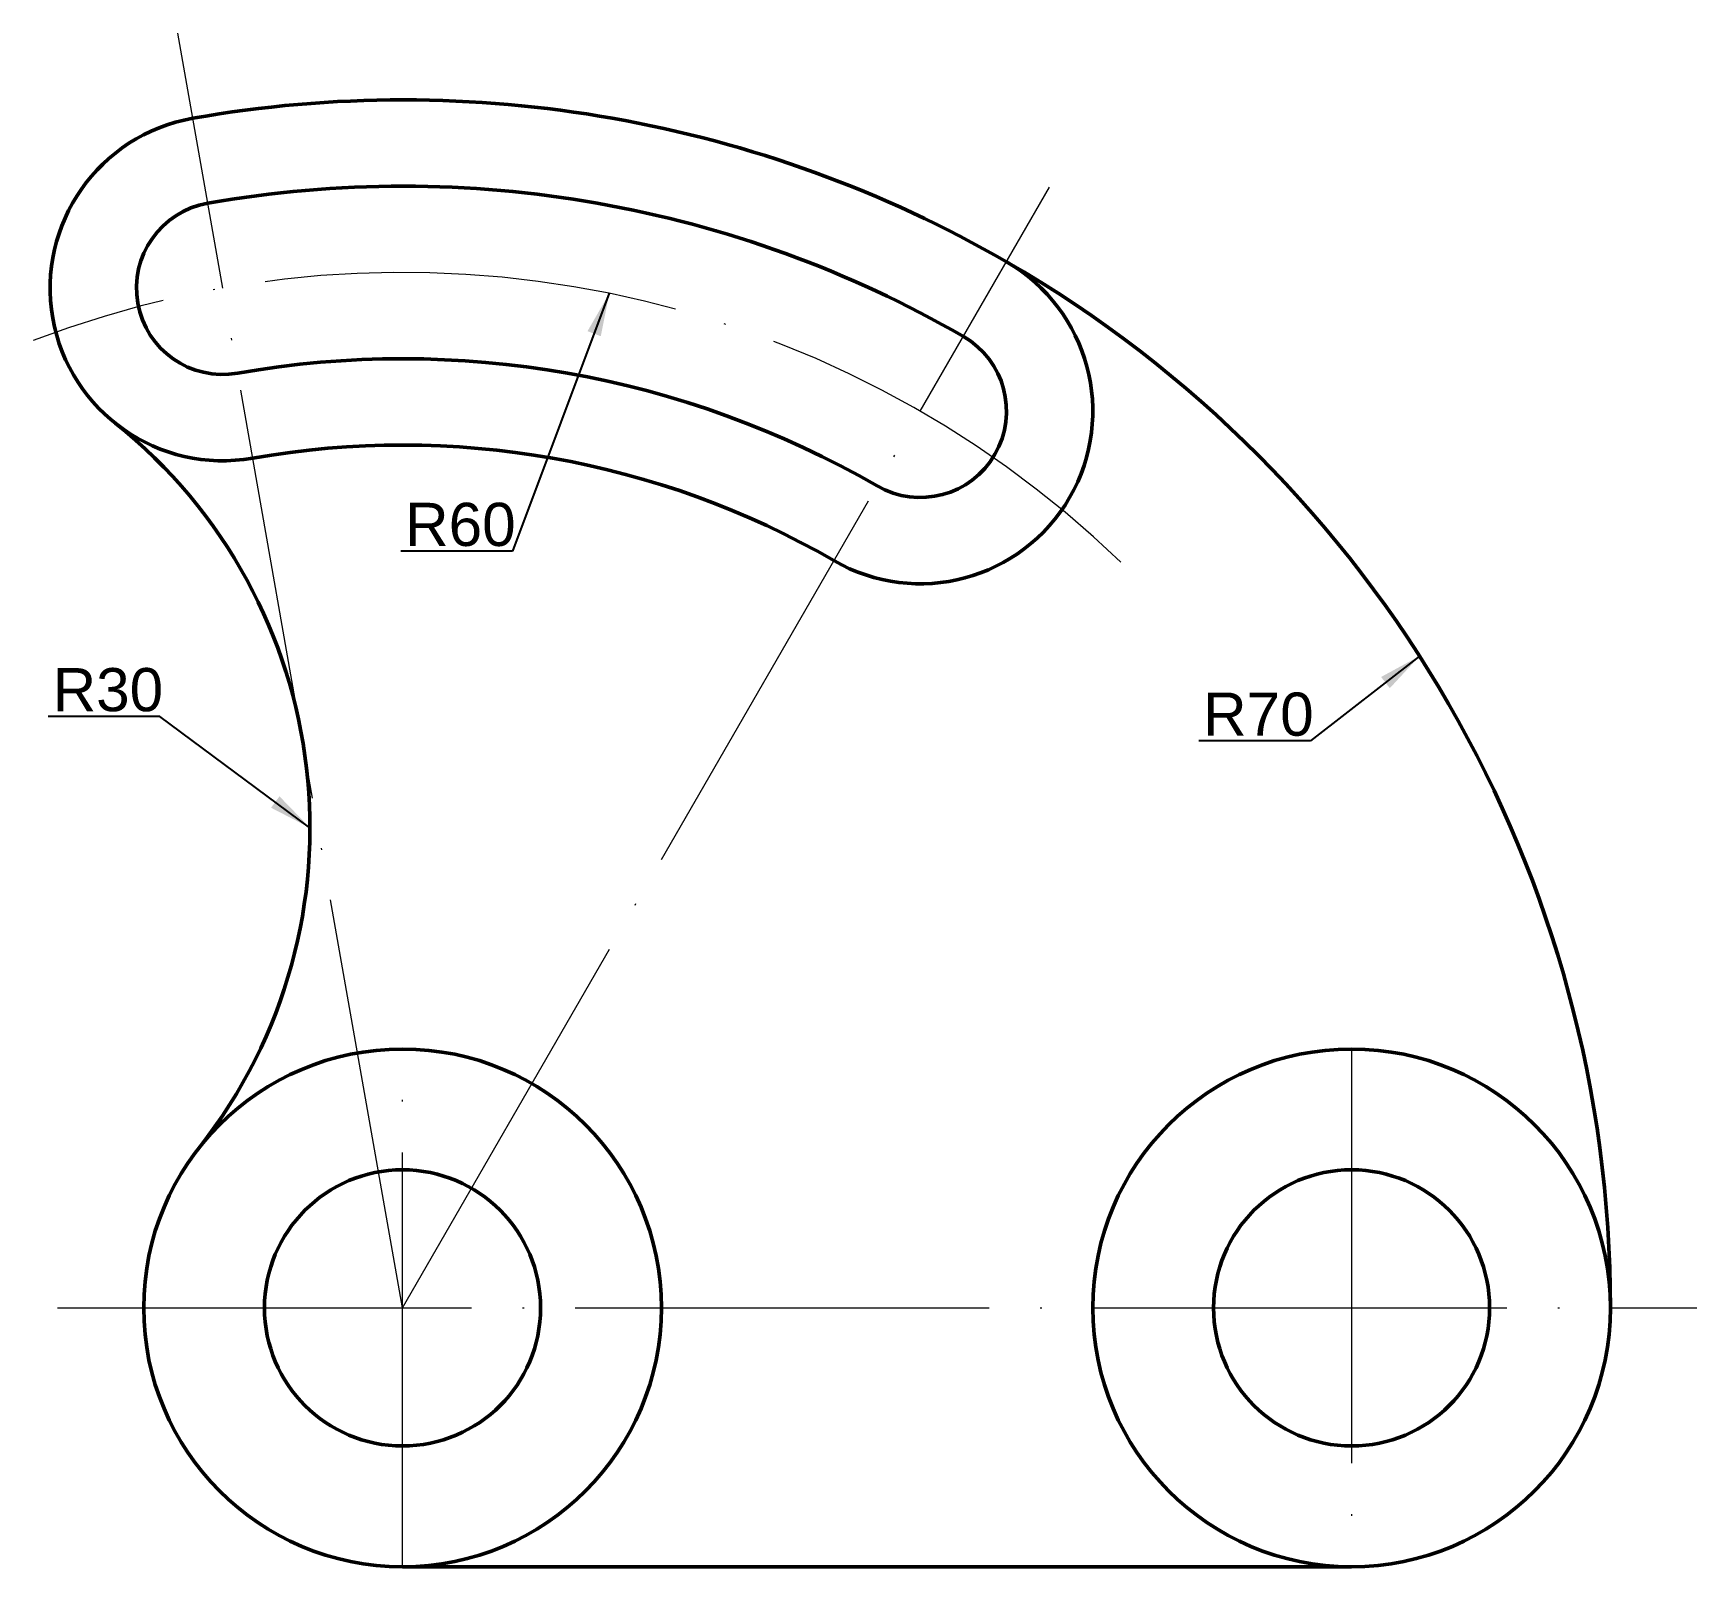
# Model space of a CAD drawing. Header units: millimetres. Extents: x 665.5 to 761.9, y 196.3 to 285.1.
import ezdxf

# ---------------------------------------------------------------- set-up
doc = ezdxf.new("R2010")
doc.units = ezdxf.units.MM
doc.linetypes.add('ACAD_ISO04W100', pattern=[30, 24, -2.95, 0.1, -2.95])
for name, color, linetype, lineweight, true_color in [('Contornos Visibles', 7, 'Continuous', 50, 0xffffff), ('Cotas', 1, 'Continuous', 20, 0xff0000), ('Ejes de revolución', 6, 'ACAD_ISO04W100', 20, 0xff00ff)]:
    doc.layers.add(name, color=color, linetype=linetype, lineweight=lineweight, true_color=true_color)
doc.styles.get("Standard").update_dxf_attribs({"font": ''})
doc.styles.add('textstyle0', font='')
doc.styles.add('textstyle1', font='')
doc.styles.add('textstyle2', font='')
doc.styles.get('Standard').set_extended_font_data('txt')
doc.styles.get('textstyle0').set_extended_font_data('Arial')
doc.styles.get('textstyle1').set_extended_font_data('Arial')
doc.styles.get('textstyle2').set_extended_font_data('Arial')
doc.dimstyles.get("Standard").update_dxf_attribs({"dimtxt": 2.5, "dimasz": 2.5, "dimexe": 1.25, "dimexo": 0.625, "dimtad": 1, "dimtxsty": 'Standard', "dimcen": 2.5, "dimadec": 0, "dimazin": 0, "dimtfac": 1, "dimtmove": 0, "dimatfit": 3, "dimfxl": 1, "dimarcsym": 0})

msp = doc.modelspace()

# ---------------------------------------------------------------- linework, layer by layer
at = {"layer": 'Contornos Visibles'}
msp.add_line((686.92, 196.28), (741.92, 196.28), dxfattribs=at)
for centre, radius in [((686.92, 211.28), 15), ((741.92, 211.28), 15), ((686.92, 211.28), 8), ((741.92, 211.28), 8)]:
    msp.add_circle(centre, radius, dxfattribs=at)
for centre, radius, start, end in [((686.92, 211.28), 70, 60, 100), ((676.501, 270.368), 10, 100, 280), ((686.92, 211.28), 65, 60, 100), ((676.501, 270.368), 5, 100, 280), ((716.92, 263.241), 10, 240, 60), ((686.92, 211.28), 70, 0, 60), ((716.92, 263.241), 5, 240, 60), ((686.92, 211.28), 55, 60, 100), ((651.552, 239.103), 30, 321.80908, 51.41119), ((686.92, 211.28), 50, 60, 100)]:
    msp.add_arc(centre, radius, start, end, dxfattribs=at)
at = {"layer": 'Ejes de revolución'}
for p, q in [((686.92, 211.28), (673.897, 285.14)), ((686.92, 211.28), (724.42, 276.232)), ((686.92, 196.28), (686.92, 226.28)), ((741.92, 226.28), (741.92, 196.28)), ((666.92, 211.28), (761.92, 211.28))]:
    msp.add_line(p, q, dxfattribs=at)
msp.add_arc((686.92, 211.28), 60, 46.0619, 110.89502, dxfattribs=at)

# ---------------------------------------------------------------- texts
at = {"layer": 'Cotas', "char_height": 2.5, "attachment_point": 1}
for s, insert, style in [('R60', (687.071, 257.932), 'textstyle0'), ('R30', (666.643, 248.355), 'textstyle2'), ('R70', (733.316, 246.936), 'textstyle1')]:
    msp.add_mtext(s, dxfattribs=dict(at, insert=insert, style=style))

# ---------------------------------------------------------------- leaders
at = {"layer": 'Cotas'}
for points in [[(698.904, 270.071), (693.285, 255.129), (686.821, 255.129)], [(745.856, 249.049), (739.531, 244.133), (733.066, 244.133)], [(681.552, 239.103), (672.858, 245.55), (666.393, 245.55)]]:
    msp.add_leader(points, dimstyle='Standard', override={"dimscale": 1}, dxfattribs=at)

doc.saveas('drawing.dxf')
